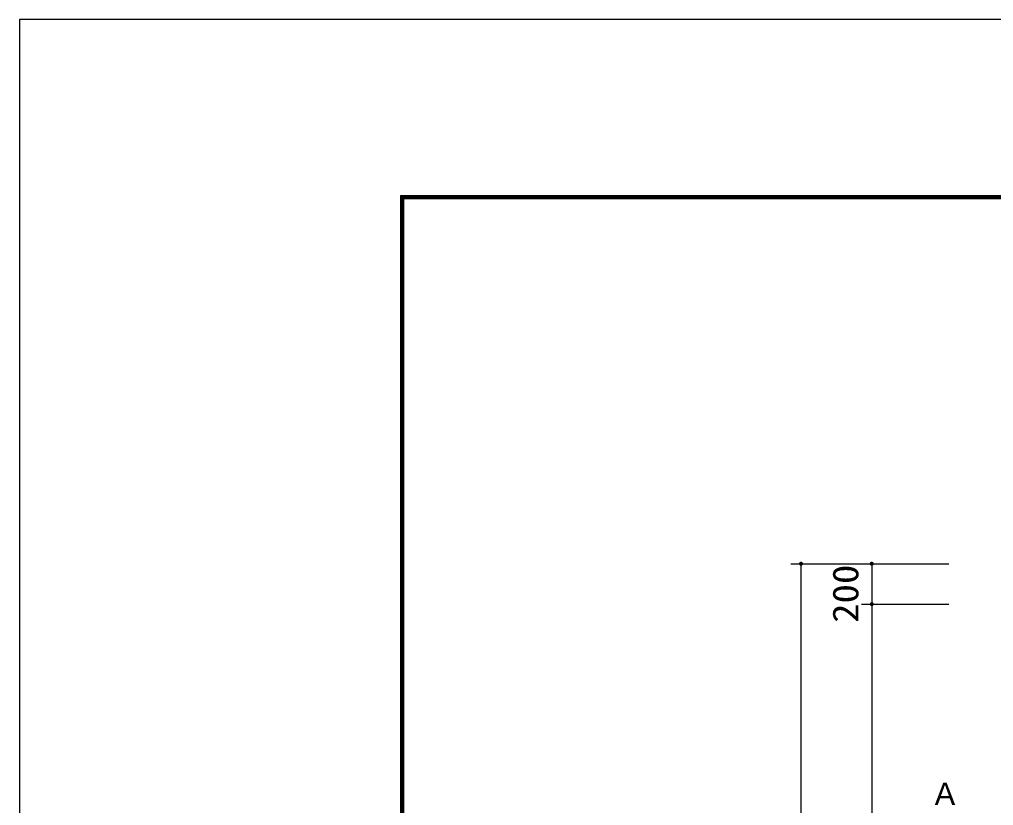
# Model space of a CAD drawing. Units: millimetres, scale not verified. Extents: x -14850 to 14850, y -10500 to 10500.
# Drawn here: x -14850 to -10030, y 6611 to 10500 of the extents above; entities that cross this region are included whole.
import ezdxf
from ezdxf.enums import TextEntityAlignment as Align

# ---------------------------------------------------------------- set-up
doc = ezdxf.new("R2010")
doc.units = ezdxf.units.MM
doc.header["$LTSCALE"] = 50
for name, color, linetype, lineweight in [('0-0_機器', 5, 'Continuous', 25), ('0-5_製作', 5, 'Continuous', 25), ('0-7_図面枠', 7, 'Continuous', 25), ('0-8_Axis_waku', 7, 'Continuous', 25)]:
    doc.layers.add(name, color=color, linetype=linetype, lineweight=lineweight)
doc.styles.add('ＭＳ ゴシック', font='')
doc.styles.get('ＭＳ ゴシック').set_extended_font_data('MS Gothic')

msp = doc.modelspace()

# ---------------------------------------------------------------- linework, layer by layer
at = {"layer": '0-5_製作', "color": 2}
for p, q in [((-11032.71, 7807.11), (-10632.71, 7807.11)), ((-10982.71, 4807.11), (-10982.71, 7807.11)), ((-10682.71, 7807.11), (-10251.03, 7807.11)), ((-10632.71, 7807.11), (-10632.71, 7607.11)), ((-10682.71, 7607.11), (-10251.03, 7607.11)), ((-10632.71, 7607.11), (-10632.71, 5007.11))]:
    msp.add_line(p, q, dxfattribs=at)
at = {"layer": '0-5_製作'}
for points in [[(-10985.2, 7816.79), (-10992.71, 7807.11), (-10986.39, 7816.41)], [(-10985.2, 7816.79), (-10982.71, 7807.11), (-10992.71, 7807.11)], [(-10986.39, 7816.41), (-10992.71, 7807.11), (-10992.69, 7807.74)], [(-10986.39, 7816.41), (-10992.69, 7807.74), (-10987.53, 7815.87)], [(-10987.53, 7815.87), (-10992.69, 7807.74), (-10992.54, 7808.98)], [(-10987.53, 7815.87), (-10992.54, 7808.98), (-10988.59, 7815.2)], [(-10988.59, 7815.2), (-10992.54, 7808.98), (-10992.22, 7810.2)], [(-10988.59, 7815.2), (-10992.22, 7810.2), (-10989.56, 7814.4)], [(-10989.56, 7814.4), (-10992.22, 7810.2), (-10991.76, 7811.37)], [(-10989.56, 7814.4), (-10991.76, 7811.37), (-10990.42, 7813.48)], [(-10990.42, 7813.48), (-10991.76, 7811.37), (-10991.16, 7812.47)], [(-10983.97, 7817.03), (-10982.71, 7807.11), (-10985.2, 7816.79)], [(-10982.71, 7817.11), (-10982.71, 7807.11), (-10983.97, 7817.03)], [(-10982.08, 7817.09), (-10982.71, 7807.11), (-10982.71, 7817.11)], [(-10980.84, 7816.93), (-10982.71, 7807.11), (-10982.08, 7817.09)], [(-10979.62, 7816.62), (-10982.71, 7807.11), (-10980.84, 7816.93)], [(-10978.45, 7816.16), (-10982.71, 7807.11), (-10979.62, 7816.62)], [(-10977.35, 7815.55), (-10982.71, 7807.11), (-10978.45, 7816.16)], [(-10976.34, 7814.81), (-10982.71, 7807.11), (-10977.35, 7815.55)], [(-10976.34, 7814.81), (-10972.71, 7807.11), (-10982.71, 7807.11)], [(-10975.42, 7813.95), (-10972.71, 7807.11), (-10976.34, 7814.81)], [(-10974.62, 7812.99), (-10972.71, 7807.11), (-10975.42, 7813.95)], [(-10973.95, 7811.92), (-10972.71, 7807.11), (-10974.62, 7812.99)], [(-10973.41, 7810.79), (-10972.71, 7807.11), (-10973.95, 7811.92)], [(-10973.03, 7809.59), (-10972.71, 7807.11), (-10973.41, 7810.79)], [(-10972.79, 7808.36), (-10972.71, 7807.11), (-10973.03, 7809.59)], [(-10635.2, 7816.79), (-10642.71, 7807.11), (-10642.69, 7807.74)], [(-10635.2, 7816.79), (-10632.71, 7807.11), (-10642.71, 7807.11)], [(-10635.2, 7816.79), (-10642.69, 7807.74), (-10636.39, 7816.41)], [(-10636.39, 7816.41), (-10642.69, 7807.74), (-10642.54, 7808.98)], [(-10636.39, 7816.41), (-10642.54, 7808.98), (-10637.53, 7815.87)], [(-10637.53, 7815.87), (-10642.54, 7808.98), (-10642.22, 7810.2)], [(-10637.53, 7815.87), (-10642.22, 7810.2), (-10638.59, 7815.2)], [(-10638.59, 7815.2), (-10642.22, 7810.2), (-10641.76, 7811.37)], [(-10638.59, 7815.2), (-10641.76, 7811.37), (-10639.56, 7814.4)], [(-10639.56, 7814.4), (-10641.76, 7811.37), (-10641.16, 7812.47)], [(-10639.56, 7814.4), (-10641.16, 7812.47), (-10640.42, 7813.48)], [(-10633.97, 7817.03), (-10632.71, 7807.11), (-10635.2, 7816.79)], [(-10632.71, 7817.11), (-10632.71, 7807.11), (-10633.97, 7817.03)], [(-10632.08, 7817.09), (-10632.71, 7807.11), (-10632.71, 7817.11)], [(-10630.84, 7816.93), (-10632.71, 7807.11), (-10632.08, 7817.09)], [(-10629.62, 7816.62), (-10632.71, 7807.11), (-10630.84, 7816.93)], [(-10628.45, 7816.16), (-10632.71, 7807.11), (-10629.62, 7816.62)], [(-10627.35, 7815.55), (-10632.71, 7807.11), (-10628.45, 7816.16)], [(-10626.34, 7814.81), (-10632.71, 7807.11), (-10627.35, 7815.55)], [(-10626.34, 7814.81), (-10622.71, 7807.11), (-10632.71, 7807.11)], [(-10625.42, 7813.95), (-10622.71, 7807.11), (-10626.34, 7814.81)], [(-10624.62, 7812.99), (-10622.71, 7807.11), (-10625.42, 7813.95)], [(-10623.95, 7811.92), (-10622.71, 7807.11), (-10624.62, 7812.99)], [(-10623.41, 7810.79), (-10622.71, 7807.11), (-10623.95, 7811.92)], [(-10623.03, 7809.59), (-10622.71, 7807.11), (-10623.41, 7810.79)], [(-10622.79, 7808.36), (-10622.71, 7807.11), (-10623.03, 7809.59)], [(-10982.71, 7807.11), (-10992.63, 7805.85), (-10992.71, 7807.11)], [(-10982.71, 7807.11), (-10992.4, 7804.62), (-10992.63, 7805.85)], [(-10982.71, 7807.11), (-10992.01, 7803.43), (-10992.4, 7804.62)], [(-10982.71, 7807.11), (-10991.48, 7802.29), (-10992.01, 7803.43)], [(-10982.71, 7807.11), (-10990.8, 7801.23), (-10991.48, 7802.29)], [(-10982.71, 7807.11), (-10990, 7800.26), (-10990.8, 7801.23)], [(-10982.71, 7807.11), (-10989.09, 7799.4), (-10990, 7800.26)], [(-10982.71, 7807.11), (-10988.07, 7798.66), (-10989.09, 7799.4)], [(-10982.71, 7797.11), (-10988.07, 7798.66), (-10982.71, 7807.11)], [(-10982.71, 7797.11), (-10986.97, 7798.06), (-10988.07, 7798.66)], [(-10982.71, 7797.11), (-10985.8, 7797.6), (-10986.97, 7798.06)], [(-10982.71, 7797.11), (-10984.59, 7797.28), (-10985.8, 7797.6)], [(-10982.71, 7797.11), (-10983.34, 7797.13), (-10984.59, 7797.28)], [(-10972.71, 7807.11), (-10982.71, 7797.11), (-10982.71, 7807.11)], [(-10972.71, 7807.11), (-10981.46, 7797.19), (-10982.71, 7797.11)], [(-10972.71, 7807.11), (-10980.23, 7797.42), (-10981.46, 7797.19)], [(-10972.71, 7807.11), (-10979.03, 7797.81), (-10980.23, 7797.42)], [(-10972.73, 7806.48), (-10979.03, 7797.81), (-10972.71, 7807.11)], [(-10972.73, 7806.48), (-10977.89, 7798.34), (-10979.03, 7797.81)], [(-10972.89, 7805.23), (-10977.89, 7798.34), (-10972.73, 7806.48)], [(-10972.89, 7805.23), (-10976.83, 7799.02), (-10977.89, 7798.34)], [(-10973.2, 7804.02), (-10976.83, 7799.02), (-10972.89, 7805.23)], [(-10973.2, 7804.02), (-10975.87, 7799.82), (-10976.83, 7799.02)], [(-10973.66, 7802.85), (-10975.87, 7799.82), (-10973.2, 7804.02)], [(-10973.66, 7802.85), (-10975.01, 7800.73), (-10975.87, 7799.82)], [(-10974.27, 7801.75), (-10975.01, 7800.73), (-10973.66, 7802.85)], [(-10632.71, 7807.11), (-10642.63, 7805.85), (-10642.71, 7807.11)], [(-10632.71, 7807.11), (-10642.4, 7804.62), (-10642.63, 7805.85)], [(-10632.71, 7807.11), (-10642.01, 7803.43), (-10642.4, 7804.62)], [(-10632.71, 7807.11), (-10641.48, 7802.29), (-10642.01, 7803.43)], [(-10632.71, 7807.11), (-10640.8, 7801.23), (-10641.48, 7802.29)], [(-10632.71, 7807.11), (-10640, 7800.26), (-10640.8, 7801.23)], [(-10632.71, 7807.11), (-10639.09, 7799.4), (-10640, 7800.26)], [(-10632.71, 7807.11), (-10638.07, 7798.66), (-10639.09, 7799.4)], [(-10632.71, 7797.11), (-10638.07, 7798.66), (-10632.71, 7807.11)], [(-10632.71, 7797.11), (-10636.97, 7798.06), (-10638.07, 7798.66)], [(-10632.71, 7797.11), (-10635.8, 7797.6), (-10636.97, 7798.06)], [(-10632.71, 7797.11), (-10634.59, 7797.28), (-10635.8, 7797.6)], [(-10632.71, 7797.11), (-10633.34, 7797.13), (-10634.59, 7797.28)], [(-10622.71, 7807.11), (-10632.71, 7797.11), (-10632.71, 7807.11)], [(-10622.71, 7807.11), (-10631.46, 7797.19), (-10632.71, 7797.11)], [(-10622.71, 7807.11), (-10630.23, 7797.42), (-10631.46, 7797.19)], [(-10622.71, 7807.11), (-10629.03, 7797.81), (-10630.23, 7797.42)], [(-10622.73, 7806.48), (-10629.03, 7797.81), (-10622.71, 7807.11)], [(-10622.89, 7805.23), (-10629.03, 7797.81), (-10622.73, 7806.48)], [(-10622.89, 7805.23), (-10627.89, 7798.34), (-10629.03, 7797.81)], [(-10623.2, 7804.02), (-10627.89, 7798.34), (-10622.89, 7805.23)], [(-10623.2, 7804.02), (-10626.83, 7799.02), (-10627.89, 7798.34)], [(-10623.66, 7802.85), (-10626.83, 7799.02), (-10623.2, 7804.02)], [(-10623.66, 7802.85), (-10625.87, 7799.82), (-10626.83, 7799.02)], [(-10624.27, 7801.75), (-10625.87, 7799.82), (-10623.66, 7802.85)], [(-10624.27, 7801.75), (-10625.01, 7800.73), (-10625.87, 7799.82)], [(-10635.2, 7616.79), (-10642.71, 7607.11), (-10636.39, 7616.41)], [(-10635.2, 7616.79), (-10632.71, 7607.11), (-10642.71, 7607.11)], [(-10636.39, 7616.41), (-10642.71, 7607.11), (-10642.69, 7607.74)], [(-10636.39, 7616.41), (-10642.69, 7607.74), (-10637.53, 7615.87)], [(-10637.53, 7615.87), (-10642.69, 7607.74), (-10642.54, 7608.98)], [(-10637.53, 7615.87), (-10642.54, 7608.98), (-10638.59, 7615.2)], [(-10633.97, 7617.03), (-10632.71, 7607.11), (-10635.2, 7616.79)], [(-10632.71, 7617.11), (-10632.71, 7607.11), (-10633.97, 7617.03)], [(-10632.08, 7617.09), (-10632.71, 7607.11), (-10632.71, 7617.11)], [(-10630.84, 7616.93), (-10632.71, 7607.11), (-10632.08, 7617.09)], [(-10629.62, 7616.62), (-10632.71, 7607.11), (-10630.84, 7616.93)], [(-10628.45, 7616.16), (-10632.71, 7607.11), (-10629.62, 7616.62)], [(-10627.35, 7615.55), (-10632.71, 7607.11), (-10628.45, 7616.16)], [(-10626.34, 7614.81), (-10632.71, 7607.11), (-10627.35, 7615.55)], [(-10632.71, 7607.11), (-10642.63, 7605.86), (-10642.71, 7607.11)], [(-10632.71, 7607.11), (-10642.4, 7604.62), (-10642.63, 7605.86)], [(-10638.59, 7615.2), (-10642.54, 7608.98), (-10642.22, 7610.2)], [(-10632.71, 7607.11), (-10642.01, 7603.43), (-10642.4, 7604.62)], [(-10638.59, 7615.2), (-10642.22, 7610.2), (-10639.56, 7614.4)], [(-10639.56, 7614.4), (-10642.22, 7610.2), (-10641.76, 7611.37)], [(-10632.71, 7607.11), (-10641.48, 7602.29), (-10642.01, 7603.43)], [(-10639.56, 7614.4), (-10641.76, 7611.37), (-10640.42, 7613.48)], [(-10640.42, 7613.48), (-10641.76, 7611.37), (-10641.16, 7612.47)], [(-10632.71, 7607.11), (-10640.8, 7601.23), (-10641.48, 7602.29)], [(-10632.71, 7607.11), (-10640, 7600.26), (-10640.8, 7601.23)], [(-10632.71, 7607.11), (-10639.09, 7599.4), (-10640, 7600.26)], [(-10632.71, 7607.11), (-10638.07, 7598.67), (-10639.09, 7599.4)], [(-10632.71, 7597.11), (-10638.07, 7598.67), (-10632.71, 7607.11)], [(-10632.71, 7597.11), (-10636.97, 7598.06), (-10638.07, 7598.67)], [(-10632.71, 7597.11), (-10635.8, 7597.6), (-10636.97, 7598.06)], [(-10632.71, 7597.11), (-10634.59, 7597.29), (-10635.8, 7597.6)], [(-10632.71, 7597.11), (-10633.34, 7597.13), (-10634.59, 7597.29)], [(-10626.34, 7614.81), (-10622.71, 7607.11), (-10632.71, 7607.11)], [(-10622.71, 7607.11), (-10632.71, 7597.11), (-10632.71, 7607.11)], [(-10622.71, 7607.11), (-10631.46, 7597.19), (-10632.71, 7597.11)], [(-10622.71, 7607.11), (-10630.23, 7597.42), (-10631.46, 7597.19)], [(-10622.71, 7607.11), (-10629.03, 7597.81), (-10630.23, 7597.42)], [(-10622.73, 7606.48), (-10629.03, 7597.81), (-10622.71, 7607.11)], [(-10622.73, 7606.48), (-10627.89, 7598.35), (-10629.03, 7597.81)], [(-10622.89, 7605.24), (-10627.89, 7598.35), (-10622.73, 7606.48)], [(-10622.89, 7605.24), (-10626.83, 7599.02), (-10627.89, 7598.35)], [(-10623.2, 7604.02), (-10626.83, 7599.02), (-10622.89, 7605.24)], [(-10623.2, 7604.02), (-10625.87, 7599.82), (-10626.83, 7599.02)], [(-10625.42, 7613.95), (-10622.71, 7607.11), (-10626.34, 7614.81)], [(-10623.66, 7602.85), (-10625.87, 7599.82), (-10623.2, 7604.02)], [(-10623.66, 7602.85), (-10625.01, 7600.73), (-10625.87, 7599.82)], [(-10624.62, 7612.99), (-10622.71, 7607.11), (-10625.42, 7613.95)], [(-10624.27, 7601.75), (-10625.01, 7600.73), (-10623.66, 7602.85)], [(-10623.95, 7611.93), (-10622.71, 7607.11), (-10624.62, 7612.99)], [(-10623.41, 7610.79), (-10622.71, 7607.11), (-10623.95, 7611.93)], [(-10623.03, 7609.6), (-10622.71, 7607.11), (-10623.41, 7610.79)], [(-10622.79, 7608.36), (-10622.71, 7607.11), (-10623.03, 7609.6)]]:
    msp.add_solid(points, dxfattribs=at)
at = {"layer": '0-7_図面枠'}
msp.add_lwpolyline([(-14850, -10500), (14850, -10500), (14850, 10500), (-14850, 10500)], close=True, dxfattribs=at)
at = {"layer": '0-8_Axis_waku'}
for p, q in [((-12964, 9629), (14014, 9629)), ((-12964, 9629), (-12964, -9679.01)), ((-12963, 9628), (14013, 9628)), ((-12963, 9628), (-12963, -9678.01)), ((-12962, 9627), (14012, 9627)), ((-12962, 9627), (-12962, -9677.01)), ((-12961, 9626), (14011, 9626)), ((-12961, 9626), (-12961, -9676.01)), ((-12960, 9625), (14010, 9625)), ((-12960, 9625), (-12960, -9675.01)), ((-12959, 9624), (14009, 9624)), ((-12959, 9624), (-12959, -9674.01)), ((-12958, 9623), (14008, 9623)), ((-12958, 9623), (-12958, -9673.01)), ((-12957, 9622), (14007, 9622)), ((-12957, 9622), (-12957, -9672.01)), ((-12956, 9621), (14006, 9621)), ((-12956, 9621), (-12956, -9671.01)), ((-12955, 9620), (14005, 9620)), ((-12955, 9620), (-12955, -9670.01)), ((-12954, 9619), (14004, 9619)), ((-12954, 9619), (-12954, -9669.01)), ((-12953, 9618), (14003, 9618)), ((-12953, 9618), (-12953, -9668.01)), ((-12952, 9617), (14002, 9617)), ((-12952, 9617), (-12952, -9667.01)), ((-12951, 9616), (14001, 9616)), ((-12951, 9616), (-12951, -9666.01)), ((-12950, 9615), (14000, 9615)), ((-12950, 9615), (-12950, -9665))]:
    msp.add_line(p, q, dxfattribs=at)

# ---------------------------------------------------------------- texts
at = {"layer": '0-0_機器', "color": 4, "style": 'ＭＳ ゴシック'}
msp.add_text('Ａ', height=110, dxfattribs=at).set_placement((-10344.45, 6580.26), align=Align.BOTTOM_LEFT)
at = {"layer": '0-5_製作', "color": 4, "style": 'ＭＳ ゴシック', "width": 1.1}
msp.add_text('200', height=128.4, rotation=90, dxfattribs=at).set_placement((-10660.2, 7514.65), align=Align.BOTTOM_LEFT)

doc.saveas('drawing.dxf')
